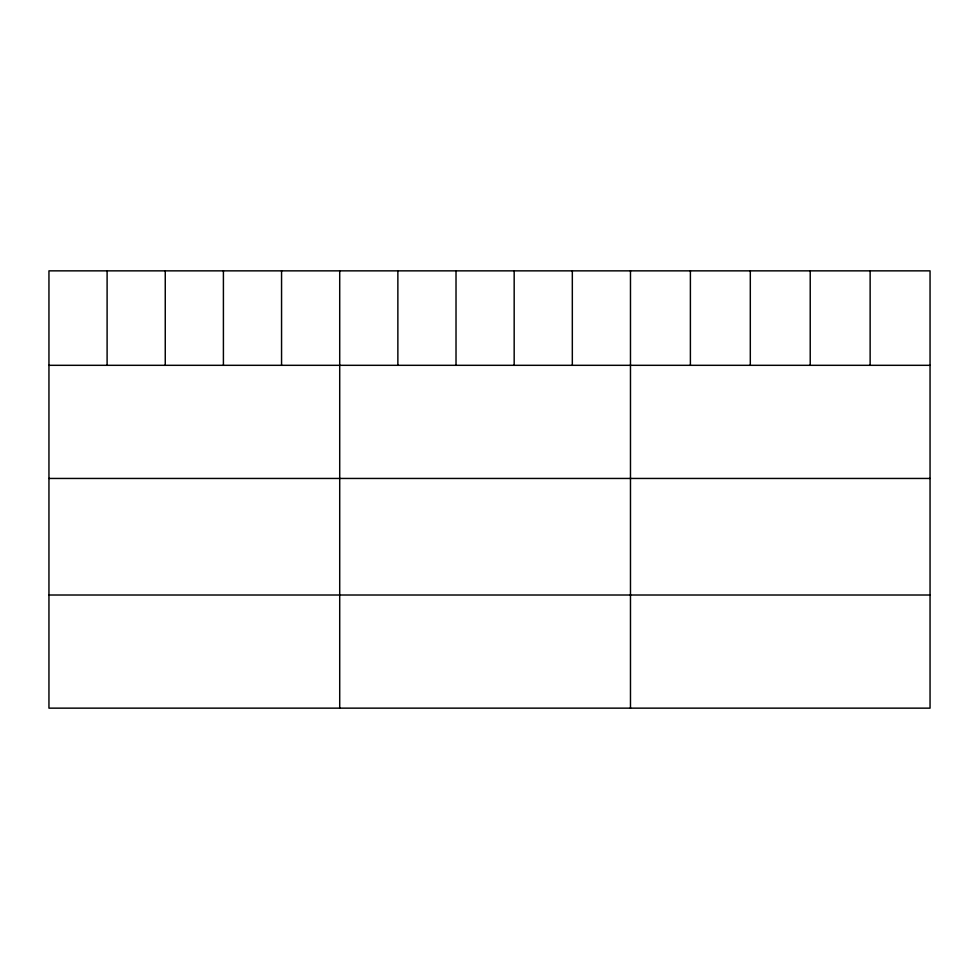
<?xml version="1.0" encoding="UTF-8"?>
<svg xmlns="http://www.w3.org/2000/svg" width="979" height="979" viewBox="0 0 979 979"><rect width="100%" height="100%" fill="white"/><g stroke="black" fill="none" stroke-linecap="round" stroke-linejoin="round"><path stroke-width="1.47" d="M930.05 365.314L930.05 708.147L48.95 708.147L48.95 270.853L930.05 270.853L930.05 365.314L48.95 365.314M48.95 478.45L930.05 478.45M48.95 595.012L930.05 595.012M870.135 270.853L870.135 365.314M810.22 270.853L810.22 365.314M750.306 270.853L750.306 365.314M690.391 270.853L690.391 365.314M630.476 270.853L630.476 708.147M572.323 270.853L572.323 365.314M514.171 270.853L514.171 365.314M456.018 270.853L456.018 365.314M397.866 270.853L397.866 365.314M339.713 270.853L339.713 708.147M281.56 270.853L281.56 365.314M223.408 270.853L223.408 365.314M165.255 270.853L165.255 365.314M107.103 270.853L107.103 365.314"/></g></svg>
